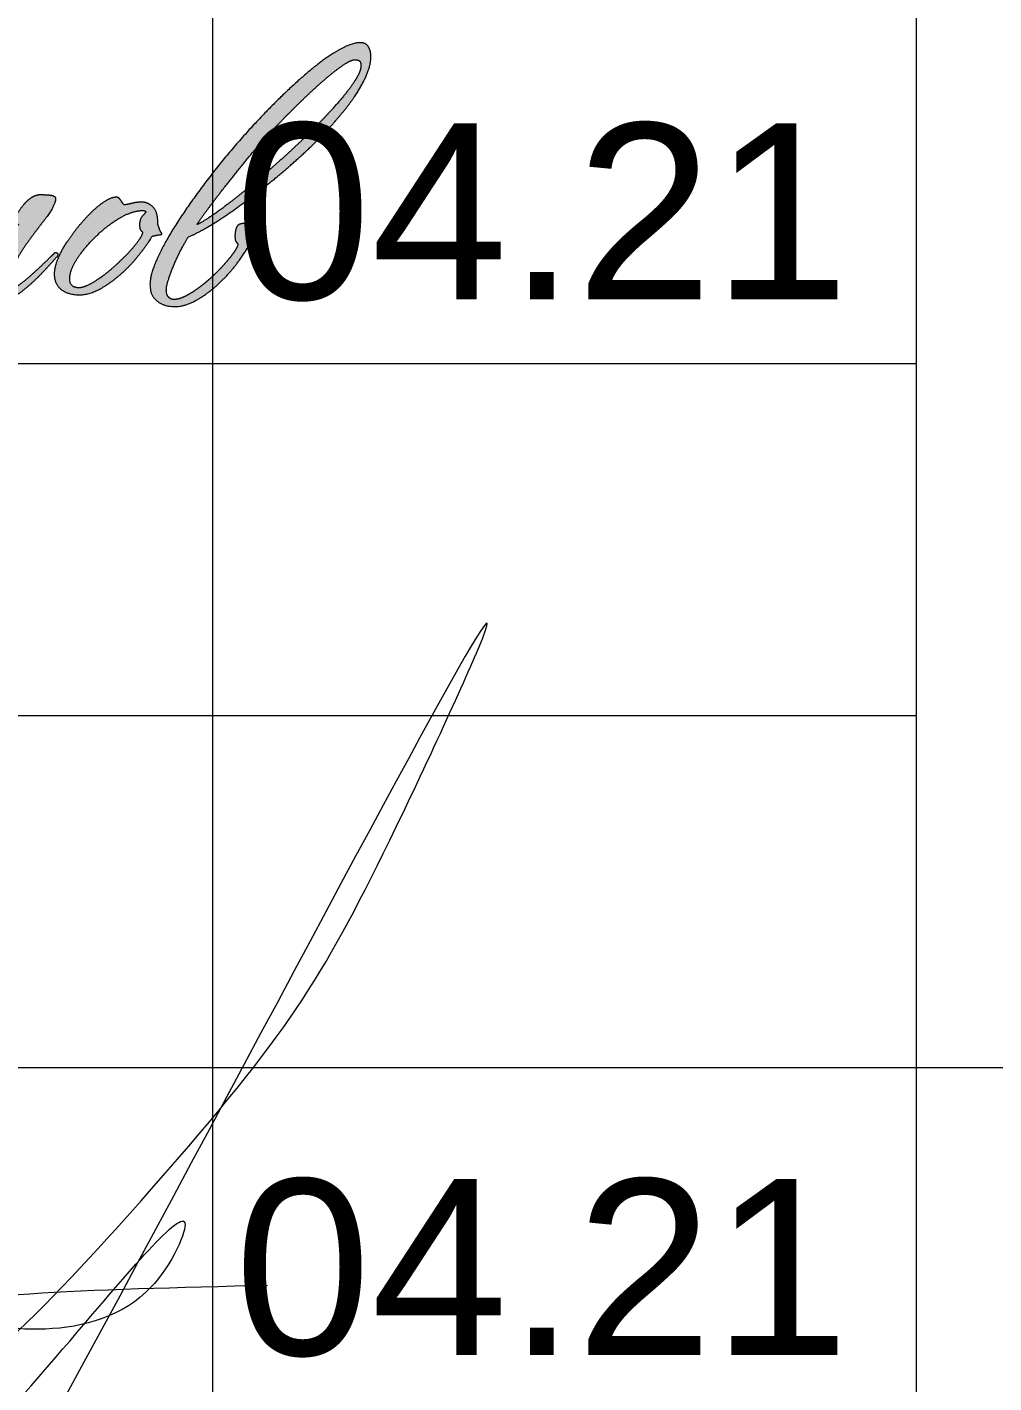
# Model space of a CAD drawing. Header units: metres. Extents: x 34 to 166, y -166 to -111.
# Drawn here: x 150.193 to 151.567, y -159.442 to -157.516 of the extents above; entities that cross this region are included whole.
import ezdxf

# ---------------------------------------------------------------- set-up
doc = ezdxf.new("R2010")
doc.units = ezdxf.units.M
doc.header["$MEASUREMENT"] = 0
doc.styles.add('GOST 2.304', font='CS_Gost2304.shx')

# ---------------------------------------------------------------- blocks, each defined once
blk = doc.blocks.new('*U216')
at = {"color": 7, "linetype": 'Continuous', "lineweight": 13}
for p, q in [((1.0128, -14.498), (1.0128, -19.998)), ((2.0128, -14.498), (2.0128, -19.998)), ((2.0128, -18.498), (14.0128, -18.498))]:
    blk.add_line(p, q, dxfattribs=at)
at = {"color": 7, "linetype": 'Continuous', "lineweight": 0}
for p, q in [((-4.4872, -17.498), (2.0128, -17.498)), ((-4.4872, -17.998), (2.0128, -17.998)), ((-4.4872, -18.498), (2.0128, -18.498))]:
    blk.add_line(p, q, dxfattribs=at)
blk = doc.blocks.new('*U36')
at = {"linetype": 'Continuous', "lineweight": 0}
h = blk.add_hatch(color=5, dxfattribs=at)
edge = h.paths.add_edge_path()
edge.add_spline(control_points=[(0.5578, -0.0108), (0.5606, -0.0104), (0.5629, -0.0098), (0.5653, -0.0092), (0.5665, -0.0092)], knot_values=[0, 0, 0, 0.5, 0.5, 1, 1, 1], degree=2, periodic=0)
edge.add_spline(control_points=[(0.5665, -0.0092), (0.5713, -0.0084), (0.5685, -0.0052), (0.5677, -0.0044), (0.5667, -0.0017), (0.5657, 0.0011), (0.5645, 0.0043)], knot_values=[0, 0, 0, 0.333333, 0.333333, 0.666667, 0.666667, 1, 1, 1], degree=2, periodic=0)
edge.add_spline(control_points=[(0.5645, 0.0043), (0.5645, 0.0051), (0.5647, 0.0057), (0.5649, 0.0063), (0.5649, 0.0071), (0.5649, 0.0127), (0.5625, 0.0159), (0.5602, 0.019), (0.5526, 0.019), (0.547, 0.019), (0.5448, 0.0149), (0.5427, 0.0107), (0.5427, 0.0039), (0.5427, -0.0013), (0.544, -0.003), (0.5454, -0.0048), (0.5462, -0.0056)], knot_values=[0, 0, 0, 0.125, 0.125, 0.25, 0.25, 0.375, 0.375, 0.5, 0.5, 0.625, 0.625, 0.75, 0.75, 0.875, 0.875, 1, 1, 1], degree=2, periodic=0)
edge.add_spline(control_points=[(0.5462, -0.0056), (0.5462, -0.0088), (0.5421, -0.015), (0.5379, -0.0211), (0.5313, -0.0287), (0.5247, -0.0363), (0.5164, -0.0442), (0.508, -0.0522), (0.4995, -0.0585), (0.4909, -0.0649), (0.4828, -0.0691), (0.4746, -0.0733), (0.4687, -0.0733), (0.4643, -0.0733), (0.4617, -0.0703), (0.4591, -0.0673), (0.4591, -0.0617), (0.4591, -0.057), (0.4623, -0.0474), (0.4655, -0.0379), (0.4698, -0.0279), (0.4742, -0.018), (0.4788, -0.0094), (0.4834, -0.0009), (0.4858, 0.0027)], knot_values=[0, 0, 0, 0.083333, 0.083333, 0.166667, 0.166667, 0.25, 0.25, 0.333333, 0.333333, 0.416667, 0.416667, 0.5, 0.5, 0.583333, 0.583333, 0.666667, 0.666667, 0.75, 0.75, 0.833333, 0.833333, 0.916667, 0.916667, 1, 1, 1], degree=2, periodic=0)
edge.add_spline(control_points=[(0.4858, 0.0027), (0.4973, 0.0075), (0.5134, 0.0172), (0.5295, 0.0269), (0.5476, 0.0401), (0.5657, 0.0532), (0.5852, 0.0689), (0.6047, 0.0846), (0.623, 0.1013), (0.6405, 0.1172), (0.656, 0.1339), (0.6715, 0.1506), (0.6831, 0.1663), (0.6946, 0.182), (0.7014, 0.1963), (0.7082, 0.2106), (0.7082, 0.2222)], knot_values=[0, 0, 0, 0.125, 0.125, 0.25, 0.25, 0.375, 0.375, 0.5, 0.5, 0.625, 0.625, 0.75, 0.75, 0.875, 0.875, 1, 1, 1], degree=2, periodic=0)
edge.add_spline(control_points=[(0.7082, 0.2222), (0.7082, 0.2301), (0.705, 0.2347), (0.7018, 0.2393), (0.695, 0.2393), (0.6843, 0.2393), (0.6674, 0.2293), (0.6505, 0.2194), (0.6306, 0.2025), (0.6107, 0.1856), (0.5886, 0.1633), (0.5665, 0.1411), (0.5452, 0.1166), (0.524, 0.0922), (0.5049, 0.0667), (0.4858, 0.0413), (0.471, 0.0182), (0.4563, -0.0049), (0.4478, -0.0239), (0.4392, -0.043), (0.4392, -0.0554), (0.4392, -0.0685), (0.4478, -0.0752), (0.4563, -0.082), (0.4691, -0.082), (0.4814, -0.082), (0.4945, -0.0748), (0.5076, -0.0677), (0.5198, -0.0569), (0.5319, -0.0462), (0.5419, -0.0337), (0.5518, -0.0211), (0.5578, -0.0108)], knot_values=[0, 0, 0, 0.0625, 0.0625, 0.125, 0.125, 0.1875, 0.1875, 0.25, 0.25, 0.3125, 0.3125, 0.375, 0.375, 0.4375, 0.4375, 0.5, 0.5, 0.5625, 0.5625, 0.625, 0.625, 0.6875, 0.6875, 0.75, 0.75, 0.8125, 0.8125, 0.875, 0.875, 0.9375, 0.9375, 1, 1, 1], degree=2, periodic=0)
edge = h.paths.add_edge_path(flags=16)
edge.add_spline(control_points=[(0.496, 0.0176), (0.5123, 0.0411), (0.531, 0.0645), (0.5497, 0.088), (0.5664, 0.1083), (0.5724, 0.1154), (0.5827, 0.1266), (0.5931, 0.1377), (0.605, 0.1499), (0.6169, 0.162), (0.6299, 0.1743), (0.6428, 0.1867), (0.6543, 0.1964), (0.6659, 0.2062), (0.675, 0.2123), (0.6842, 0.2185), (0.6889, 0.2185), (0.6925, 0.2185), (0.6943, 0.2171), (0.6961, 0.2157), (0.6961, 0.2113)], knot_values=[0, 0, 0, 0.1, 0.1, 0.2, 0.2, 0.3, 0.3, 0.4, 0.4, 0.5, 0.5, 0.6, 0.6, 0.7, 0.7, 0.8, 0.8, 0.9, 0.9, 1, 1, 1], degree=2, periodic=0)
edge.add_spline(control_points=[(0.6961, 0.2113), (0.6961, 0.2046), (0.6893, 0.1938), (0.6826, 0.1831), (0.671, 0.1696), (0.6595, 0.156), (0.6446, 0.1407), (0.6297, 0.1254), (0.613, 0.1099), (0.5954, 0.0936), (0.5777, 0.0784), (0.56, 0.0633), (0.5443, 0.0508), (0.5286, 0.0383), (0.5159, 0.0295), (0.5031, 0.0208), (0.496, 0.0176)], knot_values=[0, 0, 0, 0.125, 0.125, 0.25, 0.25, 0.375, 0.375, 0.5, 0.5, 0.625, 0.625, 0.75, 0.75, 0.875, 0.875, 1, 1, 1], degree=2, periodic=0)
h = blk.add_hatch(color=5, dxfattribs=at)
edge = h.paths.add_edge_path()
edge.add_line((0.1897, -0.0449), (0.1897, -0.0434))
edge.add_spline(control_points=[(0.1897, -0.0434), (0.1881, -0.039), (0.1855, -0.038), (0.1829, -0.037), (0.1801, -0.0374), (0.1718, -0.0378), (0.168, -0.0438), (0.1642, -0.0498), (0.1648, -0.0565), (0.1654, -0.0633), (0.1704, -0.0689), (0.1753, -0.0745), (0.1853, -0.0745), (0.1972, -0.0737), (0.2076, -0.0674), (0.2179, -0.0612), (0.2271, -0.0523), (0.2362, -0.0433), (0.2438, -0.0326), (0.2513, -0.0218), (0.2579, -0.0119), (0.2645, -0.0019), (0.2697, 0.0062), (0.2749, 0.0144), (0.2793, 0.0183)], knot_values=[0, 0, 0, 0.083333, 0.083333, 0.166667, 0.166667, 0.25, 0.25, 0.333333, 0.333333, 0.416667, 0.416667, 0.5, 0.5, 0.583333, 0.583333, 0.666667, 0.666667, 0.75, 0.75, 0.833333, 0.833333, 0.916667, 0.916667, 1, 1, 1], degree=2, periodic=0)
edge.add_spline(control_points=[(0.2793, 0.0183), (0.2781, 0.0164), (0.2729, 0.0076), (0.2677, -0.0011), (0.2623, -0.0127), (0.2569, -0.0242), (0.2529, -0.0371), (0.2489, -0.0501), (0.2497, -0.0608)], knot_values=[0, 0, 0, 0.25, 0.25, 0.5, 0.5, 0.75, 0.75, 1, 1, 1], degree=2, periodic=0)
edge.add_spline(control_points=[(0.2497, -0.0608), (0.2493, -0.0708), (0.2531, -0.0735), (0.2569, -0.0761), (0.2637, -0.0741), (0.2721, -0.0717), (0.2808, -0.0652), (0.2896, -0.0588), (0.2979, -0.0509), (0.3063, -0.0429), (0.3137, -0.0348), (0.321, -0.0266), (0.3266, -0.0206)], knot_values=[0, 0, 0, 0.166667, 0.166667, 0.333333, 0.333333, 0.5, 0.5, 0.666667, 0.666667, 0.833333, 0.833333, 1, 1, 1], degree=2, periodic=0)
edge.add_spline(control_points=[(0.3266, -0.0206), (0.3278, -0.0175), (0.3262, -0.0167), (0.3246, -0.0159), (0.3234, -0.0163)], knot_values=[0, 0, 0, 0.5, 0.5, 1, 1, 1], degree=2, periodic=0)
edge.add_spline(control_points=[(0.3234, -0.0163), (0.3206, -0.019), (0.3137, -0.0258), (0.3067, -0.0326), (0.2989, -0.0397), (0.2912, -0.0469), (0.2834, -0.0529), (0.2757, -0.0588), (0.2713, -0.06)], knot_values=[0, 0, 0, 0.25, 0.25, 0.5, 0.5, 0.75, 0.75, 1, 1, 1], degree=2, periodic=0)
edge.add_spline(control_points=[(0.2713, -0.06), (0.2657, -0.0592), (0.2669, -0.0549)], knot_values=[0, 0, 0, 1, 1, 1], degree=2, periodic=0)
edge.add_spline(control_points=[(0.2669, -0.0549), (0.2681, -0.0405), (0.2761, -0.0262), (0.284, -0.0119), (0.2938, 0.0012), (0.3035, 0.0144), (0.3121, 0.0253), (0.3206, 0.0363), (0.323, 0.0438), (0.3254, 0.0498), (0.3234, 0.0516), (0.3214, 0.0534), (0.3174, 0.0538), (0.3119, 0.0542), (0.3075, 0.0544), (0.3031, 0.0546), (0.2985, 0.0528), (0.294, 0.051), (0.2888, 0.0458), (0.2836, 0.0406), (0.2773, 0.0307)], knot_values=[0, 0, 0, 0.1, 0.1, 0.2, 0.2, 0.3, 0.3, 0.4, 0.4, 0.5, 0.5, 0.6, 0.6, 0.7, 0.7, 0.8, 0.8, 0.9, 0.9, 1, 1, 1], degree=2, periodic=0)
edge.add_spline(control_points=[(0.2773, 0.0307), (0.2677, 0.0156), (0.2575, -0.0007), (0.2474, -0.0171), (0.2374, -0.0308), (0.2275, -0.0445), (0.2175, -0.0533), (0.2076, -0.062), (0.1976, -0.0624), (0.1932, -0.0624), (0.1905, -0.0592), (0.1877, -0.0561), (0.1897, -0.0449)], knot_values=[0, 0, 0, 0.166667, 0.166667, 0.333333, 0.333333, 0.5, 0.5, 0.666667, 0.666667, 0.833333, 0.833333, 1, 1, 1], degree=2, periodic=0)
h = blk.add_hatch(color=5, dxfattribs=at)
edge = h.paths.add_edge_path()
edge.add_line((0.4483, 0.0185), (0.4483, 0.0209))
edge.add_spline(control_points=[(0.4483, 0.0209), (0.4483, 0.034), (0.4423, 0.0398), (0.4364, 0.0456), (0.4288, 0.0456), (0.4236, 0.0456), (0.4173, 0.044), (0.4109, 0.0424), (0.4081, 0.0424), (0.4069, 0.0424), (0.4059, 0.0438), (0.4049, 0.0452), (0.4037, 0.0469), (0.4025, 0.0487), (0.4014, 0.0501), (0.4002, 0.0515), (0.3982, 0.0515), (0.3926, 0.0515), (0.385, 0.0467), (0.3775, 0.042), (0.3691, 0.034), (0.3608, 0.0261), (0.3526, 0.0161), (0.3445, 0.0062), (0.3377, -0.0041), (0.3309, -0.0145), (0.327, -0.0244), (0.323, -0.0343), (0.323, -0.0419), (0.323, -0.055), (0.3315, -0.0616), (0.3401, -0.0681), (0.3528, -0.0681), (0.3651, -0.0681), (0.3783, -0.0608), (0.3914, -0.0534), (0.4035, -0.0427), (0.4157, -0.032), (0.4256, -0.0194), (0.4356, -0.0069), (0.4415, 0.0034)], knot_values=[0, 0, 0, 0.05, 0.05, 0.1, 0.1, 0.15, 0.15, 0.2, 0.2, 0.25, 0.25, 0.3, 0.3, 0.35, 0.35, 0.4, 0.4, 0.45, 0.45, 0.5, 0.5, 0.55, 0.55, 0.6, 0.6, 0.65, 0.65, 0.7, 0.7, 0.75, 0.75, 0.8, 0.8, 0.85, 0.85, 0.9, 0.9, 0.95, 0.95, 1, 1, 1], degree=2, periodic=0)
edge.add_spline(control_points=[(0.4415, 0.0034), (0.4443, 0.0038), (0.4467, 0.0044), (0.4491, 0.005), (0.4503, 0.005), (0.4551, 0.005), (0.4523, 0.0086)], knot_values=[0, 0, 0, 0.333333, 0.333333, 0.666667, 0.666667, 1, 1, 1], degree=2, periodic=0)
edge.add_spline(control_points=[(0.4523, 0.0086), (0.4515, 0.0094), (0.4505, 0.0124), (0.4495, 0.0153), (0.4483, 0.0185)], knot_values=[0, 0, 0, 0.5, 0.5, 1, 1, 1], degree=2, periodic=0)
edge = h.paths.add_edge_path(flags=16)
edge.add_spline(control_points=[(0.4301, 0.0086), (0.4301, 0.0055), (0.4259, -0.0007), (0.4217, -0.0069), (0.4148, -0.0145), (0.4078, -0.022), (0.3992, -0.03), (0.3907, -0.038), (0.3821, -0.0444), (0.3736, -0.0507), (0.3658, -0.0549), (0.3581, -0.0591), (0.3525, -0.0591), (0.3414, -0.0591), (0.3414, -0.0479), (0.3414, -0.0416), (0.3455, -0.0328), (0.3497, -0.024), (0.3569, -0.0149), (0.364, -0.0057), (0.3732, 0.0033), (0.3823, 0.0122), (0.3921, 0.0192), (0.4018, 0.0262), (0.4118, 0.0306), (0.4217, 0.0349), (0.4301, 0.0349), (0.4341, 0.0349), (0.4341, 0.0333)], knot_values=[0, 0, 0, 0.071429, 0.071429, 0.142857, 0.142857, 0.214286, 0.214286, 0.285714, 0.285714, 0.357143, 0.357143, 0.428571, 0.428571, 0.5, 0.5, 0.571429, 0.571429, 0.642857, 0.642857, 0.714286, 0.714286, 0.785714, 0.785714, 0.857143, 0.857143, 0.928571, 0.928571, 1, 1, 1], degree=2, periodic=0)
edge.add_spline(control_points=[(0.4341, 0.0333), (0.4341, 0.0325), (0.4303, 0.0286), (0.4265, 0.0246), (0.4265, 0.0178), (0.4265, 0.0126), (0.4279, 0.011), (0.4293, 0.0094), (0.4301, 0.0086)], knot_values=[0, 0, 0, 0.25, 0.25, 0.5, 0.5, 0.75, 0.75, 1, 1, 1], degree=2, periodic=0)
at = {"color": 5, "linetype": 'Continuous', "lineweight": 0, "flags": 128}
blk.add_lwpolyline([(0.4483, 0.0209), (0.4483, 0.0185)], dxfattribs=at)
at = {"color": 5, "linetype": 'Continuous', "lineweight": 0}
for points, knots in [([(0.7082, 0.2222), (0.7082, 0.2106), (0.7014, 0.1963), (0.6946, 0.182), (0.6831, 0.1663), (0.6715, 0.1506), (0.656, 0.1339), (0.6405, 0.1172), (0.623, 0.1013), (0.6047, 0.0846), (0.5852, 0.0689), (0.5657, 0.0532), (0.5476, 0.0401), (0.5295, 0.0269), (0.5134, 0.0172), (0.4973, 0.0075), (0.4858, 0.0027), (0.4834, -0.0009), (0.4788, -0.0094), (0.4742, -0.018), (0.4698, -0.0279), (0.4655, -0.0379), (0.4623, -0.0474), (0.4591, -0.057), (0.4591, -0.0617), (0.4591, -0.0673), (0.4617, -0.0703), (0.4643, -0.0733), (0.4687, -0.0733), (0.4746, -0.0733), (0.4828, -0.0691), (0.4909, -0.0649), (0.4995, -0.0585), (0.508, -0.0522), (0.5164, -0.0442), (0.5247, -0.0363), (0.5313, -0.0287), (0.5379, -0.0211), (0.5421, -0.015), (0.5462, -0.0088), (0.5462, -0.0056), (0.5454, -0.0048), (0.544, -0.003), (0.5427, -0.0013), (0.5427, 0.0039), (0.5427, 0.0107), (0.5448, 0.0149), (0.547, 0.019), (0.5526, 0.019), (0.5602, 0.019), (0.5625, 0.0159), (0.5649, 0.0127), (0.5649, 0.0071), (0.5649, 0.0063), (0.5647, 0.0057), (0.5645, 0.0051), (0.5645, 0.0043), (0.5657, 0.0011), (0.5667, -0.0017), (0.5677, -0.0044), (0.5685, -0.0052), (0.5713, -0.0084), (0.5665, -0.0092), (0.5653, -0.0092), (0.5629, -0.0098), (0.5606, -0.0104), (0.5578, -0.0108), (0.5518, -0.0211), (0.5419, -0.0337), (0.5319, -0.0462), (0.5198, -0.0569), (0.5076, -0.0677), (0.4945, -0.0748), (0.4814, -0.082), (0.4691, -0.082), (0.4563, -0.082), (0.4478, -0.0752), (0.4392, -0.0685), (0.4392, -0.0554), (0.4392, -0.043), (0.4478, -0.0239), (0.4563, -0.0049), (0.471, 0.0182), (0.4858, 0.0413), (0.5049, 0.0667), (0.524, 0.0922), (0.5452, 0.1166), (0.5665, 0.1411), (0.5886, 0.1633), (0.6107, 0.1856), (0.6306, 0.2025), (0.6505, 0.2194), (0.6674, 0.2293), (0.6843, 0.2393), (0.695, 0.2393), (0.7018, 0.2393), (0.705, 0.2347), (0.7082, 0.2301), (0.7082, 0.2222)], [0, 0, 0, 0.020408, 0.020408, 0.040816, 0.040816, 0.061224, 0.061224, 0.081633, 0.081633, 0.102041, 0.102041, 0.122449, 0.122449, 0.142857, 0.142857, 0.163265, 0.163265, 0.183673, 0.183673, 0.204082, 0.204082, 0.22449, 0.22449, 0.244898, 0.244898, 0.265306, 0.265306, 0.285714, 0.285714, 0.306122, 0.306122, 0.326531, 0.326531, 0.346939, 0.346939, 0.367347, 0.367347, 0.387755, 0.387755, 0.408163, 0.408163, 0.428571, 0.428571, 0.44898, 0.44898, 0.469388, 0.469388, 0.489796, 0.489796, 0.510204, 0.510204, 0.530612, 0.530612, 0.55102, 0.55102, 0.571429, 0.571429, 0.591837, 0.591837, 0.612245, 0.612245, 0.632653, 0.632653, 0.653061, 0.653061, 0.673469, 0.673469, 0.693878, 0.693878, 0.714286, 0.714286, 0.734694, 0.734694, 0.755102, 0.755102, 0.77551, 0.77551, 0.795918, 0.795918, 0.816327, 0.816327, 0.836735, 0.836735, 0.857143, 0.857143, 0.877551, 0.877551, 0.897959, 0.897959, 0.918367, 0.918367, 0.938776, 0.938776, 0.959184, 0.959184, 0.979592, 0.979592, 1, 1, 1]), ([(0.6961, 0.2113), (0.6961, 0.2157), (0.6943, 0.2171), (0.6925, 0.2185), (0.6889, 0.2185), (0.6842, 0.2185), (0.675, 0.2123), (0.6659, 0.2062), (0.6543, 0.1964), (0.6428, 0.1867), (0.6299, 0.1743), (0.6169, 0.162), (0.605, 0.1499), (0.5931, 0.1377), (0.5827, 0.1266), (0.5724, 0.1154), (0.5664, 0.1083), (0.5497, 0.088), (0.531, 0.0645), (0.5123, 0.0411), (0.496, 0.0176), (0.5031, 0.0208), (0.5159, 0.0295), (0.5286, 0.0383), (0.5443, 0.0508), (0.56, 0.0633), (0.5777, 0.0784), (0.5954, 0.0936), (0.613, 0.1099), (0.6297, 0.1254), (0.6446, 0.1407), (0.6595, 0.156), (0.671, 0.1696), (0.6826, 0.1831), (0.6893, 0.1938), (0.6961, 0.2046), (0.6961, 0.2113)], [0, 0, 0, 0.055556, 0.055556, 0.111111, 0.111111, 0.166667, 0.166667, 0.222222, 0.222222, 0.277778, 0.277778, 0.333333, 0.333333, 0.388889, 0.388889, 0.444444, 0.444444, 0.5, 0.5, 0.555556, 0.555556, 0.611111, 0.611111, 0.666667, 0.666667, 0.722222, 0.722222, 0.777778, 0.777778, 0.833333, 0.833333, 0.888889, 0.888889, 0.944444, 0.944444, 1, 1, 1]), ([(0.2773, 0.0307), (0.2836, 0.0406), (0.2888, 0.0458), (0.294, 0.051), (0.2985, 0.0528), (0.3031, 0.0546), (0.3075, 0.0544), (0.3119, 0.0542), (0.3174, 0.0538), (0.3214, 0.0534), (0.3234, 0.0516), (0.3254, 0.0498), (0.323, 0.0438), (0.3206, 0.0363), (0.3121, 0.0253), (0.3035, 0.0144), (0.2938, 0.0012), (0.284, -0.0119), (0.2761, -0.0262), (0.2681, -0.0405), (0.2669, -0.0549), (0.2657, -0.0592), (0.2713, -0.06), (0.2757, -0.0588), (0.2834, -0.0529), (0.2912, -0.0469), (0.2989, -0.0397), (0.3067, -0.0326), (0.3137, -0.0258), (0.3206, -0.019), (0.3234, -0.0163), (0.3246, -0.0159), (0.3262, -0.0167), (0.3278, -0.0175), (0.3266, -0.0206), (0.321, -0.0266), (0.3137, -0.0348), (0.3063, -0.0429), (0.2979, -0.0509), (0.2896, -0.0588), (0.2808, -0.0652), (0.2721, -0.0717), (0.2637, -0.0741), (0.2569, -0.0761), (0.2531, -0.0735), (0.2493, -0.0708), (0.2497, -0.0608), (0.2489, -0.0501), (0.2529, -0.0371), (0.2569, -0.0242), (0.2623, -0.0127), (0.2677, -0.0011), (0.2729, 0.0076), (0.2781, 0.0164), (0.2793, 0.0183), (0.2749, 0.0144), (0.2697, 0.0062), (0.2645, -0.0019), (0.2579, -0.0119), (0.2513, -0.0218), (0.2438, -0.0326), (0.2362, -0.0433), (0.2271, -0.0523), (0.2179, -0.0612), (0.2076, -0.0674), (0.1972, -0.0737), (0.1853, -0.0745), (0.1753, -0.0745), (0.1704, -0.0689), (0.1654, -0.0633), (0.1648, -0.0565), (0.1642, -0.0498), (0.168, -0.0438), (0.1718, -0.0378), (0.1801, -0.0374), (0.1829, -0.037), (0.1855, -0.038), (0.1881, -0.039), (0.1897, -0.0434)], [0, 0, 0, 0.025641, 0.025641, 0.051282, 0.051282, 0.076923, 0.076923, 0.102564, 0.102564, 0.128205, 0.128205, 0.153846, 0.153846, 0.179487, 0.179487, 0.205128, 0.205128, 0.230769, 0.230769, 0.25641, 0.25641, 0.282051, 0.282051, 0.307692, 0.307692, 0.333333, 0.333333, 0.358974, 0.358974, 0.384615, 0.384615, 0.410256, 0.410256, 0.435897, 0.435897, 0.461538, 0.461538, 0.487179, 0.487179, 0.512821, 0.512821, 0.538462, 0.538462, 0.564103, 0.564103, 0.589744, 0.589744, 0.615385, 0.615385, 0.641026, 0.641026, 0.666667, 0.666667, 0.692308, 0.692308, 0.717949, 0.717949, 0.74359, 0.74359, 0.769231, 0.769231, 0.794872, 0.794872, 0.820513, 0.820513, 0.846154, 0.846154, 0.871795, 0.871795, 0.897436, 0.897436, 0.923077, 0.923077, 0.948718, 0.948718, 0.974359, 0.974359, 1, 1, 1]), ([(0.4523, 0.0086), (0.4551, 0.005), (0.4503, 0.005), (0.4491, 0.005), (0.4467, 0.0044), (0.4443, 0.0038), (0.4415, 0.0034), (0.4356, -0.0069), (0.4256, -0.0194), (0.4157, -0.032), (0.4035, -0.0427), (0.3914, -0.0534), (0.3783, -0.0608), (0.3651, -0.0681), (0.3528, -0.0681), (0.3401, -0.0681), (0.3315, -0.0616), (0.323, -0.055), (0.323, -0.0419), (0.323, -0.0343), (0.327, -0.0244), (0.3309, -0.0145), (0.3377, -0.0041), (0.3445, 0.0062), (0.3526, 0.0161), (0.3608, 0.0261), (0.3691, 0.034), (0.3775, 0.042), (0.385, 0.0467), (0.3926, 0.0515), (0.3982, 0.0515), (0.4002, 0.0515), (0.4014, 0.0501), (0.4025, 0.0487), (0.4037, 0.0469), (0.4049, 0.0452), (0.4059, 0.0438), (0.4069, 0.0424), (0.4081, 0.0424), (0.4109, 0.0424), (0.4173, 0.044), (0.4236, 0.0456), (0.4288, 0.0456), (0.4364, 0.0456), (0.4423, 0.0398), (0.4483, 0.034), (0.4483, 0.0209)], [0, 0, 0, 0.043478, 0.043478, 0.086957, 0.086957, 0.130435, 0.130435, 0.173913, 0.173913, 0.217391, 0.217391, 0.26087, 0.26087, 0.304348, 0.304348, 0.347826, 0.347826, 0.391304, 0.391304, 0.434783, 0.434783, 0.478261, 0.478261, 0.521739, 0.521739, 0.565217, 0.565217, 0.608696, 0.608696, 0.652174, 0.652174, 0.695652, 0.695652, 0.73913, 0.73913, 0.782609, 0.782609, 0.826087, 0.826087, 0.869565, 0.869565, 0.913043, 0.913043, 0.956522, 0.956522, 1, 1, 1]), ([(0.4341, 0.0333), (0.4341, 0.0349), (0.4301, 0.0349), (0.4217, 0.0349), (0.4118, 0.0306), (0.4018, 0.0262), (0.3921, 0.0192), (0.3823, 0.0122), (0.3732, 0.0033), (0.364, -0.0057), (0.3569, -0.0149), (0.3497, -0.024), (0.3455, -0.0328), (0.3414, -0.0416), (0.3414, -0.0479), (0.3414, -0.0591), (0.3525, -0.0591), (0.3581, -0.0591), (0.3658, -0.0549), (0.3736, -0.0507), (0.3821, -0.0444), (0.3907, -0.038), (0.3992, -0.03), (0.4078, -0.022), (0.4148, -0.0145), (0.4217, -0.0069), (0.4259, -0.0007), (0.4301, 0.0055), (0.4301, 0.0086), (0.4293, 0.0094), (0.4279, 0.011), (0.4265, 0.0126), (0.4265, 0.0178), (0.4265, 0.0246), (0.4303, 0.0286), (0.4341, 0.0325), (0.4341, 0.0333)], [0, 0, 0, 0.055556, 0.055556, 0.111111, 0.111111, 0.166667, 0.166667, 0.222222, 0.222222, 0.277778, 0.277778, 0.333333, 0.333333, 0.388889, 0.388889, 0.444444, 0.444444, 0.5, 0.5, 0.555556, 0.555556, 0.611111, 0.611111, 0.666667, 0.666667, 0.722222, 0.722222, 0.777778, 0.777778, 0.833333, 0.833333, 0.888889, 0.888889, 0.944444, 0.944444, 1, 1, 1]), ([(0.4483, 0.0185), (0.4495, 0.0153), (0.4505, 0.0124), (0.4515, 0.0094), (0.4523, 0.0086)], [0, 0, 0, 0.5, 0.5, 1, 1, 1])]:
    blk.add_open_spline(points, degree=2, knots=knots, dxfattribs=at)

msp = doc.modelspace()

# ---------------------------------------------------------------- linework, layer by layer
at = {"color": 5, "linetype": 'Continuous', "lineweight": 0}
msp.add_spline([(148.96717634, -159.49465404), (149.06984174, -159.25983622), (149.0950251, -159.16585066), (149.0950251, -159.11264675), (149.06379776, -159.08141941), (149.01451749, -159.08141941), (148.93717122, -159.1260753), (148.8824187, -159.19586362), (148.86796703, -159.23625196), (148.86796703, -159.30486857), (148.88501452, -159.36849067), (148.92785141, -159.42918831), (148.97711336, -159.45762972), (149.04387598, -159.46877284), (149.11192814, -159.45053832), (149.17040425, -159.42394219), (149.21051129, -159.39294241), (149.28187507, -159.26933673), (149.34806898, -159.13327322), (149.40179445, -159.02284545), (149.45802388, -158.92545321), (149.49523734, -158.8732923), (149.5126014, -158.86863961), (149.51929489, -158.89362005), (149.50828285, -158.93471755), (149.47581001, -158.97955776), (149.28458303, -159.34798838), (149.22381503, -159.45324164), (149.17830072, -159.47951934), (149.16612732, -159.4584344), (149.160474, -159.4373359), (149.15298188, -159.36186522), (149.18610552, -159.23824608), (149.28094761, -159.031553), (149.37920977, -158.86135794), (149.28215605, -159.05867076), (149.34529848, -159.00307766), (149.21652626, -159.22611768), (149.31727663, -159.09559352), (149.39144763, -159.05277087), (149.44769349, -159.0678419), (149.4744921, -159.12797045), (149.48240246, -159.22489095), (149.41162334, -159.44771094), (149.32385611, -159.51199973), (149.25929711, -159.538933), (149.16009212, -159.5426851), (149.09131364, -159.513524), (149.07879877, -159.49184761), (149.07124248, -159.441233), (149.08501037, -159.38985052), (149.16072587, -159.36226624), (149.31362824, -159.22529286), (149.19813443, -159.45252134), (149.25759268, -159.41819311), (149.41183001, -159.26395578), (149.42394907, -159.21872684), (149.29878174, -159.43552301), (149.43174708, -159.33453746), (149.50010426, -159.21162774), (149.38274953, -159.44465557), (149.54461658, -159.3170583), (149.6030743, -159.21162774), (149.47986831, -159.42920561), (149.6459792, -159.3231987), (149.71245746, -159.21162774), (149.60266366, -159.43147861), (149.77253628, -159.29498378), (149.82004739, -159.21162774), (149.71843086, -159.42827845), (149.9160224, -159.236237), (149.92089261, -159.22402128), (149.82242437, -159.4163297), (150.06658287, -159.18936883), (150.06924809, -159.1794221), (149.94516429, -159.41988356), (150.16423463, -159.18927673), (150.16423463, -159.16033166), (150.05502575, -159.40816857), (150.35528058, -159.18331203), (150.69933936, -158.6902348), (150.83429435, -158.39971444), (149.85679437, -160.09279406), (150.03990693, -159.66081343), (150.26464203, -159.37022158), (150.41778408, -159.21707953), (150.36216661, -159.31341182), (150.09210132, -159.34578161), (150.53480047, -159.30321764)], degree=3, dxfattribs=at)
at = {"color": 1, "linetype": 'Continuous', "lineweight": 30}
msp.add_3dface([(133.55688673, -115.73901304), (166.25112102, -115.73901304), (166.25112102, -166.31528992), (133.55688673, -166.31528992)], dxfattribs=at)

# ---------------------------------------------------------------- block references
at = {"color": 7, "linetype": 'Continuous', "lineweight": 13}
msp.add_blockref('*U216', (149.4438122, -140.49590205), dxfattribs=at)
at = {"color": 5, "linetype": 'Continuous', "lineweight": 0, "xscale": 1.166982693817973, "yscale": 1.166982693817973, "zscale": 1.166982693817973}
msp.add_blockref('*U36', (149.85544048, -157.81736243), dxfattribs=at)

# ---------------------------------------------------------------- texts
at = {"color": 7, "linetype": 'Continuous', "lineweight": 30, "char_height": 0.25, "attachment_point": 1, "line_spacing_factor": 0.72, "style": 'GOST 2.304'}
for insert in [(150.48794076, -157.6526172), (150.48794076, -159.1526172)]:
    msp.add_mtext('\\fArial|b0|i0|c204204|p39;04.21', dxfattribs=dict(at, insert=insert))

doc.saveas('drawing.dxf')
